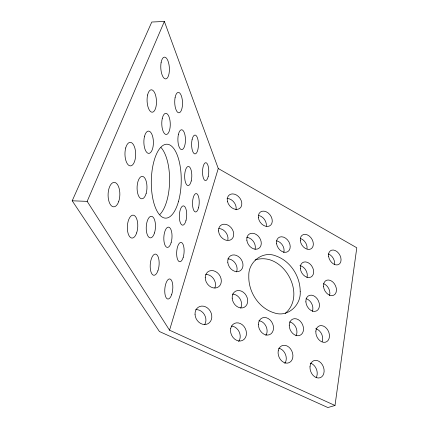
<?xml version="1.0" encoding="UTF-8"?>
<svg xmlns="http://www.w3.org/2000/svg" width="429" height="429" viewBox="0 0 429 429"><rect width="100%" height="100%" fill="white"/><g stroke="black" fill="none" stroke-linecap="round" stroke-linejoin="round"><path stroke-width="0.64" d="M335.001 405.485L356.794 247.78L218.264 168.511L164.371 21.45L151.78 22.029L72.206 200.793L159.422 331.52L327.863 407.55L335.001 405.485L169.535 330.196L87.167 201.367L72.206 200.793M169.535 330.196L218.264 168.511M87.167 201.367L164.371 21.45M285.253 313.385C307.448 294.46 282.802 250.809 255.137 259.985M161.031 147.512A36.765 15.524 -89.1 0 1 169.594 181.204A36.765 15.524 -89.1 0 1 159.931 214.473M310.258 363.132A8.977 6.714 69.5 0 1 316.366 369.015A8.977 6.714 69.5 0 1 316.157 377.638M195.694 309.663A9.438 7.958 61.3 0 1 204.392 314.58A9.438 7.958 61.3 0 1 204.633 324.699M232.411 294.101A9.02 7.255 60.9 0 1 240.074 298.911A9.02 7.255 60.9 0 1 240.744 308.054M258.939 320.736A9.014 7.111 64.8 0 1 266.055 326.356A9.014 7.111 64.8 0 1 265.883 335.435M289.596 321.906A8.773 6.676 65.4 0 1 295.908 327.413A8.773 6.676 65.4 0 1 296.021 335.81M306.065 298.648A8.451 6.247 63.3 0 1 312.333 311.395M227.869 258.891A8.805 6.977 56.6 0 1 235.323 263.315A8.805 6.977 56.6 0 1 236.518 271.911M246.798 237.366A8.5 6.499 55.6 0 1 255.041 249.378M276.49 240.808A8.264 6.135 57.3 0 1 283.784 252.638M299.914 265.61A8.242 6.038 60.2 0 1 306.987 277.525M328.292 253.925A7.92 5.572 60 0 1 334.497 264.725M227.059 198.445A8.43 6.376 51.3 0 1 236.025 209.776M218.817 228.518A8.693 6.8 53.1 0 1 227.869 239.961M205.738 274.463A9.106 7.454 57 0 1 213.674 278.877A9.106 7.454 57 0 1 214.843 287.939M231.301 326.072A9.282 7.572 65 0 1 239.146 331.773A9.282 7.572 65 0 1 238.674 341.5M258.81 215.497A8.253 6.135 54.4 0 1 266.307 226.163M300.332 238.433A8.044 5.802 58 0 1 307.084 248.67M323.52 283.666A8.189 5.883 62.3 0 1 329.526 295.586M315.674 328.689A8.618 6.36 66.2 0 1 322.217 341.581M278.636 348.219A9.095 7.057 68.2 0 1 285.446 354.311A9.095 7.057 68.2 0 1 284.797 363.443M300.198 291.312C301.373 304.96 287.811 317.75 274.254 312.88C258.741 308.22 248.235 291.822 248.799 275.89C248.16 262.108 262.623 250.445 275.793 255.904C290.32 260.912 300.144 276.153 300.198 291.312M208.231 176.373A8.945 3.121 -89.1 0 0 205.872 162.709A8.945 3.121 -89.1 0 0 202.837 175.874A8.945 3.121 -89.1 0 0 208.231 176.373M161.132 62.43A10.907 4.279 86.7 0 0 165.556 78.915A10.907 4.279 86.7 0 0 168.57 62.725A10.907 4.279 86.7 0 0 161.132 62.43M146.187 193.323A11.229 4.944 -88.9 0 0 142.256 176.357A11.229 4.944 -88.9 0 0 137.629 193.077A11.229 4.944 -88.9 0 0 146.187 193.323M162.264 118.527A10.58 4.247 88.7 0 0 166.184 134.481A10.58 4.247 88.7 0 0 169.621 118.699A10.58 4.247 88.7 0 0 162.264 118.527M178.421 134.416A9.937 3.786 89.5 0 0 181.596 149.624A9.937 3.786 89.5 0 0 184.979 135.038A9.937 3.786 89.5 0 0 178.421 134.416M191.227 180.958A9.572 3.577 -89.1 0 0 188.433 166.447A9.572 3.577 -89.1 0 0 185.038 180.641A9.572 3.577 -89.1 0 0 191.227 180.958M144.552 136.224A11.149 4.767 89.2 0 0 148.547 153.378A11.149 4.767 89.2 0 0 152.815 137.13A11.149 4.767 89.2 0 0 144.552 136.224M154.499 232.942A10.816 4.612 -87.2 0 0 151.528 216.286A10.816 4.612 -87.2 0 0 146.552 232.003A10.816 4.612 -87.2 0 0 154.499 232.942M171.702 294.471A10.098 3.963 -84.8 0 0 169.766 278.936A10.098 3.963 -84.8 0 0 164.897 293.543A10.098 3.963 -84.8 0 0 171.702 294.471M185.939 220.763A9.663 3.679 -87.7 0 0 183.553 205.877A9.663 3.679 -87.7 0 0 179.601 219.911A9.663 3.679 -87.7 0 0 185.939 220.763M171.112 242.734A10.178 4.081 -86.8 0 0 168.576 227.123A10.178 4.081 -86.8 0 0 164.082 241.967A10.178 4.081 -86.8 0 0 171.112 242.734M118.736 201.421A12.237 5.883 -88.7 0 0 114.564 182.405A12.237 5.883 -88.7 0 0 108.596 200.005A12.237 5.883 -88.7 0 0 118.736 201.421M178.453 201.576A36.974 14.967 -89 0 0 167.685 144.278A36.974 14.967 -89 0 0 152.633 197.683A36.974 14.967 -89 0 0 178.453 201.576M198.536 207.781A9.223 3.346 -88.1 0 0 196.31 193.565A9.223 3.346 -88.1 0 0 192.771 206.966A9.223 3.346 -88.1 0 0 198.536 207.781M125.697 147.967A11.776 5.357 89.4 0 0 130.266 165.894A11.776 5.357 89.4 0 0 134.979 148.514A11.776 5.357 89.4 0 0 125.697 147.967M147.597 95.007A11.224 4.681 87.5 0 0 151.979 112.21A11.224 4.681 87.5 0 0 155.732 95.796A11.224 4.681 87.5 0 0 147.597 95.007M175.118 97.458A10.21 3.888 88.2 0 0 178.882 112.806A10.21 3.888 88.2 0 0 181.858 97.522A10.21 3.888 88.2 0 0 175.118 97.458M192.128 139.414A9.427 3.416 89.9 0 0 194.879 153.904A9.427 3.416 89.9 0 0 198.042 140.138A9.427 3.416 89.9 0 0 192.128 139.414M136.642 232.936A11.486 5.202 -87.1 0 0 133.322 215.154A11.486 5.202 -87.1 0 0 127.692 231.724A11.486 5.202 -87.1 0 0 136.642 232.936M157.904 270.812A10.628 4.429 -85.6 0 0 155.754 254.124A10.628 4.429 -85.6 0 0 150.359 269.106A10.628 4.429 -85.6 0 0 157.904 270.812M183.237 257.239A9.701 3.7 -86.3 0 0 181.065 242.396A9.701 3.7 -86.3 0 0 176.855 256.58A9.701 3.7 -86.3 0 0 183.237 257.239M289.248 325.166A8.886 6.703 65.1 0 0 299.78 335.414A8.886 6.703 65.1 0 0 300.118 321.053A8.886 6.703 65.1 0 0 289.248 325.166M309.99 366.822A9.089 6.741 69.2 0 0 320.147 377.724A9.089 6.741 69.2 0 0 321.026 362.988A9.089 6.741 69.2 0 0 309.99 366.822M328.576 256.231A8.012 5.577 59.9 0 0 338.663 264.489A8.012 5.577 59.9 0 0 337.124 251.726A8.012 5.577 59.9 0 0 328.576 256.231M276.582 243.779A8.365 6.151 57.3 0 0 287.784 251.646A8.365 6.151 57.3 0 0 285.676 238.229A8.365 6.151 57.3 0 0 276.582 243.779M227.483 201.544A8.537 6.397 51.3 0 0 239.709 208.44A8.537 6.397 51.3 0 0 236.411 194.986A8.537 6.397 51.3 0 0 227.483 201.544M246.911 240.707A8.607 6.521 55.6 0 0 258.778 248.418A8.607 6.521 55.6 0 0 256.413 234.599A8.607 6.521 55.6 0 0 246.911 240.707M300.316 268.452A8.344 6.054 60.1 0 0 310.939 277.059A8.344 6.054 60.1 0 0 309.652 263.663A8.344 6.054 60.1 0 0 300.316 268.452M305.877 301.866A8.553 6.263 63.1 0 0 316.484 310.934A8.553 6.263 63.1 0 0 315.605 297.05A8.553 6.263 63.1 0 0 305.877 301.866M258.414 324.329A9.132 7.143 64.6 0 0 269.514 334.69A9.132 7.143 64.6 0 0 269.954 319.825A9.132 7.143 64.6 0 0 258.414 324.329M232.186 298.166A9.138 7.288 60.7 0 0 244.283 307.271A9.138 7.288 60.7 0 0 243.345 292.262A9.138 7.288 60.7 0 0 232.186 298.166M195.034 314.328A9.572 8.006 61.1 0 0 207.947 323.739A9.572 8.006 61.1 0 0 207.293 307.845A9.572 8.006 61.1 0 0 195.034 314.328M227.82 262.752A8.918 7.003 56.6 0 0 240.165 270.812A8.918 7.003 56.6 0 0 238.106 256.317A8.918 7.003 56.6 0 0 227.82 262.752M278.223 350.836A9.213 7.089 67.8 0 0 287.827 363.073A9.213 7.089 67.8 0 0 290.438 348.734A9.213 7.089 67.8 0 0 278.223 350.836M230.743 328.33A9.411 7.615 64.7 0 0 240.696 340.969A9.411 7.615 64.7 0 0 244.01 326.474A9.411 7.615 64.7 0 0 230.743 328.33M205.234 277.525A9.223 7.491 56.9 0 0 217.208 287.596A9.223 7.491 56.9 0 0 217.401 272.764A9.223 7.491 56.9 0 0 205.234 277.525M315.862 331.102A8.725 6.381 66 0 0 325.343 342.229A8.725 6.381 66 0 0 326.721 328.582A8.725 6.381 66 0 0 315.862 331.102M323.509 286.395A8.285 5.899 62.1 0 0 333.746 295.184A8.285 5.899 62.1 0 0 332.663 281.858A8.285 5.899 62.1 0 0 323.509 286.395M300.316 240.771A8.14 5.813 57.9 0 0 310.88 248.927A8.14 5.813 57.9 0 0 309.18 235.982A8.14 5.813 57.9 0 0 300.316 240.771M218.554 230.936A8.8 6.821 53.1 0 0 230.373 239.999A8.8 6.821 53.1 0 0 229.477 226.104A8.8 6.821 53.1 0 0 218.554 230.936M258.371 217.471A8.355 6.151 54.4 0 0 269.455 226.003A8.355 6.151 54.4 0 0 268.087 212.902A8.355 6.151 54.4 0 0 258.371 217.471"/></g></svg>
